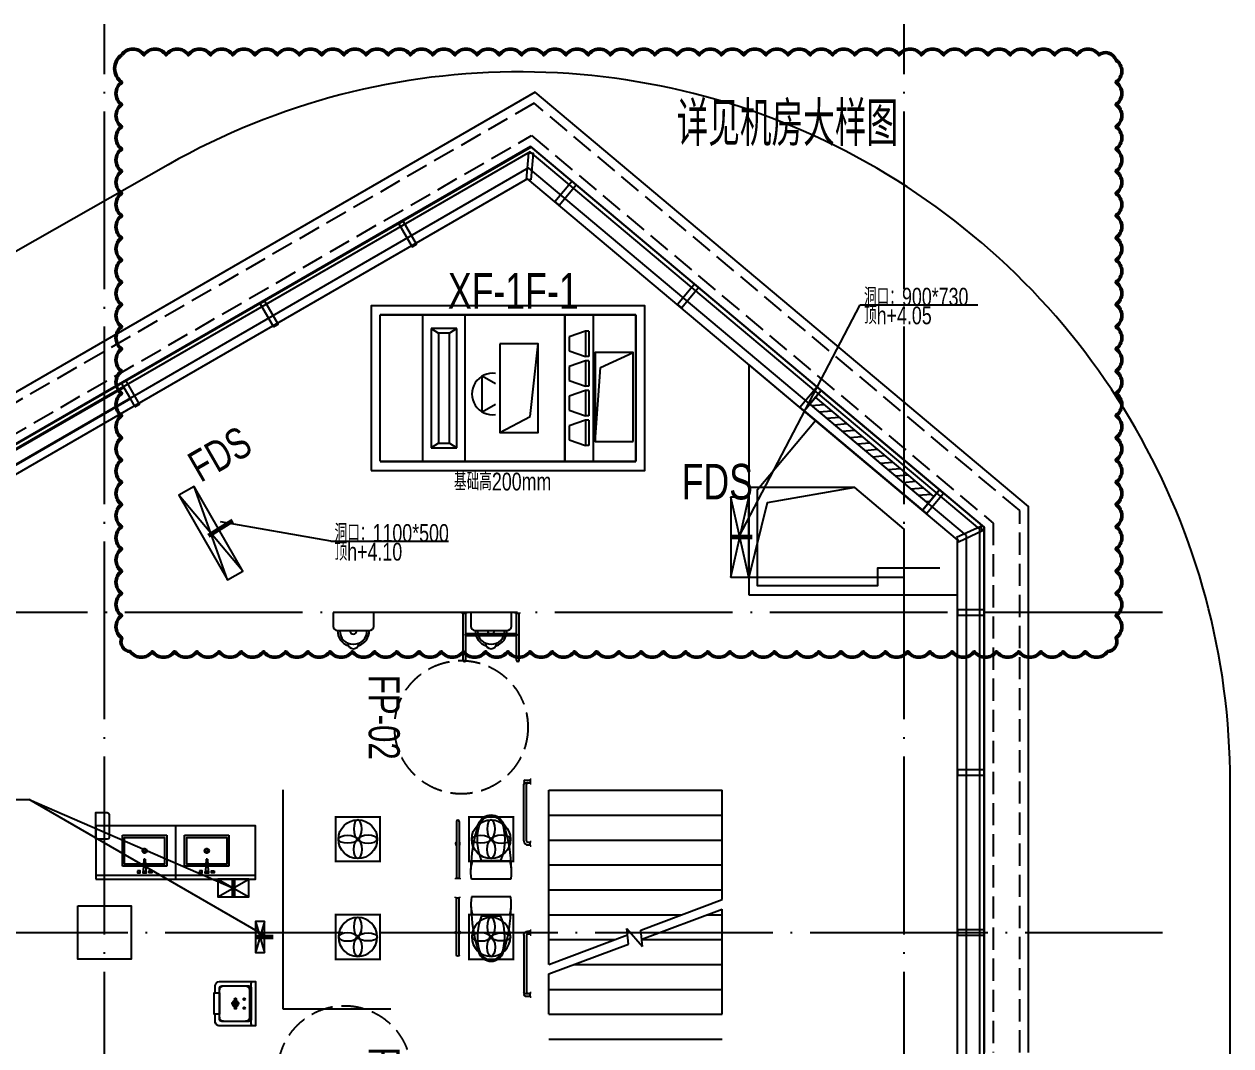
# Model space of a CAD drawing. Extents: x -777745 to 647905, y -207485 to 303235.
# Drawn here: x 47594 to 61176, y 13125 to 24620 of the extents above; entities that cross this region are included whole.
import ezdxf

# ---------------------------------------------------------------- set-up
doc = ezdxf.new("R2010")
doc.units = 0
doc.header["$LTSCALE"] = 1000
doc.linetypes.add('X-104 13#平面$0$DASH', pattern=[0.35, 0.25, -0.1])
doc.linetypes.add('X-104 13#平面$0$DOTE', pattern=[2.4200000000000004, 2, -0.2, 0.02, -0.2])
doc.layers.get('0').update_dxf_attribs({"linetype": 'CONTINUOUS'})
doc.layers.get('Defpoints').update_dxf_attribs({"linetype": 'CONTINUOUS'})
doc.layers.add('00-建筑结构条件', color=4, linetype='CONTINUOUS', plot=False)
for name, color, linetype in [('00-防烟分区', 4, 'CONTINUOUS'), ('13#楼幕墙$1$A-C_幕墙龙骨', 133, 'CONTINUOUS'), ('13#楼幕墙$1$A-C_玻璃幕墙', 140, 'CONTINUOUS'), ('13#楼幕墙$1$A-C_窗', 140, 'CONTINUOUS'), ('ACS_100', 2, 'CONTINUOUS'), ('ACS_空调机组', 2, 'CONTINUOUS'), ('Drawing2$0$ACS_COM', 7, 'CONTINUOUS'), ('Drawing2$0$ACS_PFG_F2', 30, 'CONTINUOUS'), ('DUCT-排风标注', 3, 'CONTINUOUS'), ('DUCT-新风标注', 3, 'CONTINUOUS'), ('X-104 13#平面$0$A-E_电梯', 171, 'CONTINUOUS'), ('X-104 13#平面$0$A-I_卫-洁具', 241, 'CONTINUOUS'), ('X-104 13#平面$0$A-O_散水', 134, 'CONTINUOUS'), ('X-104 13#平面$0$A-SUR_保温', 222, 'CONTINUOUS'), ('X-104 13#平面$0$A-TECH_暖通', 6, 'CONTINUOUS'), ('X-104 13#平面$0$A-TECH_结构', 21, 'CONTINUOUS'), ('X-104 13#平面$0$A_AXIS-轴线', 36, 'X-104 13#平面$0$DOTE'), ('X-104 13#平面$0$M-道路 边线', 151, 'CONTINUOUS')]:
    doc.layers.add(name, color=color, linetype=linetype)
doc.styles.add('HZF', font='ROS', dxfattribs={"width": 0.75, "bigfont": 'JD'})

# ---------------------------------------------------------------- blocks, each defined once
blk = doc.blocks.new('X-104 13#平面$0$轴网')
at = {"layer": 'X-104 13#平面$0$A_AXIS-轴线', "linetype": 'X-104 13#平面$0$DOTE'}
for p, q in [((48500, -7400.98603368341), (48500, 24620.25062679139)), ((57500, -7400.98603368341), (57500, 24620.25062679139)), ((60408.42140219617, 18000), (-2925.01551574981, 18000))]:
    blk.add_line(p, q, dxfattribs=at)
blk = doc.blocks.new('X-104 13#平面$0$A-toilet-F2$0$A-toilet-F3$0$$plan$00000388')
for p, q in [((-202.5, -209.53125), (-202.5, 209.53125)), ((0, -220.78125), (0, 220.78125)), ((-211.7636100000016, 107.6506163835302), (-211.7636100000016, -107.6506388835276))]:
    blk.add_line(p, q)
blk.add_lwpolyline([(-202.4999999999999, -209.5312499999999), (-151.5815775000015, -220.9312574999972), (-102.2263650000007, -226.3893074999992), (-50.17650749999908, -226.3893074999992), (8.526512829121202e-14, -220.7812499999999)])
for centre, radius, start, end in [((-562.4982811024126, -12.18639293920603), 163.5812782416205, 107.2477400730136, 159.5476091936029), ((-70.50223739520334, -1596.893304158019), 1822.905267548176, 91.22236801686525, 107.2477400730136), ((-443.4417002224786, -448.2021481943076), 602.2018211347165, 67.37374387746667, 104.7785650587778), ((-76.17188249999913, -236.25), 463.3354349999999, 97.73994600000086, 105.8219819999994), ((-76.17188249999913, -236.25), 463.3354349999999, 80.5376779999934, 97.73994600000086), ((-595.175017904075, 0), 128.7061108459815, 159.5476091936029, 200.4523908063857), ((-580.3665348804823, -1.124999869261956e-05), 128.7061108459815, 136.8542646013629, 223.1457353986371), ((-555.5449209055997, -23.26485846064998), 162.7261878014058, 104.7785650587778, 136.8542646013629), ((-562.4982811024126, 12.18639293920603), 163.5812782416205, 200.4523908063857, 252.7522599269864), ((-555.5449209055997, 23.26483596065259), 162.7261878014058, 223.1457353986371, 255.2214349412222), ((-443.4417002224786, 448.2021256943101), 602.2018211347165, 255.2214349412222, 292.6262561225334), ((-70.50223739520334, 1596.893304158019), 1822.905267548176, 252.7522599269864, 268.7776319831348)]:
    blk.add_arc(centre, radius, start, end)
blk = doc.blocks.new('X-104 13#平面$0$33')
at = {"rotation": 270}
blk.add_blockref('X-104 13#平面$0$A-toilet-F2$0$A-toilet-F3$0$$plan$00000388', (0, 0), dxfattribs=at)
blk = doc.blocks.new('X-104 13#平面$0$残疾人扶手1')
for p, q in [((-700, -9.99999475479126), (-700.0000001192093, 5.424022674560547e-06)), ((-1.788139343261719e-07, -10), (0, 0)), ((-750.0000001192093, -9.999994456768036), (-750, -1.549720764160156e-06)), ((-750.0000001192093, -9.999994456768036), (-700, -9.99999475479126)), ((-740, -65.00071978569031), (-740.0000000596046, -9.99999463558197)), ((-710.0000001192093, -65.00164842605591), (-710.0000000596046, -9.999994695186615)), ((-54.99999988079071, -50.00000697374344), (-695.0000002384186, -49.99999493360519)), ((-54.99999988079071, -80.00000703334808), (-695.0000002384186, -79.9999949336052)), ((-50, -9.999999940395355), (-50, -1.192092895507812e-07)), ((-1.788139343261719e-07, -10), (-50, -9.999999940395355)), ((-40.00000005960464, -35.00000029802322), (-40, -10.00000005960464)), ((-10.00000005960464, -35.00000041723251), (-10, -10.00000005960464))]:
    blk.add_line(p, q)
for centre, radius, start, end in [((-725, -64.9999949336052), 14.99999998312334, 180, 0), ((-695, -34.99999493360519), 45.00000000000363, 244.4712198360607, 270), ((-695, -34.99999493360519), 15, 180, 270), ((-55, -35.00000023841858), 15, 270, 0), ((-55, -35.00000023841858), 45.00000000000363, 270, 0)]:
    blk.add_arc(centre, radius, start, end)
blk = doc.blocks.new('X-104 13#平面$0$残疾人扶手2')
for p, q in [((-10.00000113248825, -49.99999988079071), (-10.00000011920929, 3.576278686523438e-07)), ((-10.00000011920929, 3.576278686523438e-07), (-5.960464477539062e-08, 0)), ((-650.0016621351242, -9.999985933303833), (-10.00000029802322, -9.999999582767487)), ((-650.0007342100143, -39.99998587369919), (-10.00000101327896, -39.99999994039536)), ((-10.00000113248825, -49.99999988079071), (-8.046627044677734e-06, -49.99999994039536))]:
    blk.add_line(p, q)
for centre, radius, start, end in [((-400.0000005364418, -24.99999982118607, -9.52677845565972e-09), 25, 36.86992769834287, 143.1300702524336), ((-650.0000090003014, -24.99998587369919), 14.99999998312334, 90, 270), ((-400.0000005364418, -24.99999982118607, -9.52677845565972e-09), 25, 216.8698662268071, 323.1301310407838)]:
    blk.add_arc(centre, radius, start, end)
blk = doc.blocks.new('X-104 13#平面$0$jhat')
for p, q in [((-395, -250.0000000000582), (-395, 249.9999999999418)), ((-395, 249.9999999999418), (-44.99999999994179, 249.9999999999418)), ((-44.99999999994179, 249.9999999999418), (-44.99999999994179, 11.73657725605881)), ((-219.9999999999418, 32.25599999987753), (-219.9999999999418, 5.03999999986263)), ((-124.8214514199644, 8.000000000058208), (11.68149024352897, 14.3899337601033)), ((-124.8214514199644, 7.999999999941792), (-124.8214514199644, -8.000000000058208)), ((11.68149024352897, 14.3899337601033), (11.68149024352897, -14.3899337601033)), ((-225.0399999999208, -1.164153218269348e-10), (-253.7679999999236, -1.164153218269348e-10)), ((-219.9999999999418, -5.040000000095461), (-219.9999999999418, -32.76000000012573)), ((-186.7359999999171, -1.164153218269348e-10), (-214.9599999999045, -1.164153218269348e-10)), ((-124.8214514199644, -8.000000000058208), (11.68149024352897, -14.3899337601033)), ((-44.99999999994179, -12.38077738613356), (-44.99999999994179, -250.0000000000582)), ((-44.99999999994179, -250.0000000000582), (-395, -250.0000000000582))]:
    blk.add_line(p, q)
at = {"color": 8}
blk.add_lwpolyline([(-69.99999999994179, -11.06304409715813), (-69.99999999994179, -225.0000000000582), (-370, -225.0000000000582), (-370, 224.9999999999418), (-69.99999999994179, 224.9999999999418), (-69.99999999994179, 10.56628493819153)], dxfattribs=at)
at = {"ltscale": 1000, "const_width": 0.8399999999999999}
blk.add_lwpolyline([(-219.5799999999581, 0.1399999998975545, 0.9999999999999999), (-220.4199999999255, 0.1399999998975545, 0.9999999999999999)], format="xyb", close=True, dxfattribs=at)
for points in [[(7.191454842337407, 81.35012003820157), (30, 81.35012003820157), (30, 51.35012003820157), (7.191454842337407, 51.35012003820157)], [(11.68149024352897, -21.35012003820157), (30, -21.35012003820157), (30, 21.35012003820157), (11.68149024352897, 21.35012003820157)], [(7.191454842337407, -81.35012003820157), (30, -81.35012003820157), (30, -51.35012003820157), (7.191454842337407, -51.35012003820157)]]:
    blk.add_lwpolyline(points, close=True)
blk.add_circle((-219.9999999999418, -1.164153218269348e-10), 25.2)
blk = doc.blocks.new('X-104 13#平面$0$A-toilet-F2$0$A-toilet-F3$0$xb')
for p, q in [((-228.5999999991618, 152.3999999994412), (-228.6000000010245, 9.313225746154785e-10)), ((177.7999999998137, 203.2000000000698), (-177.7999999993481, 203.1999999994878)), ((228.6000000010245, -9.313225746154785e-10), (228.6000000005588, 152.3999999997905)), ((-228.6000000010245, 9.313225746154785e-10), (228.6000000010245, -9.313225746154785e-10))]:
    blk.add_line(p, q)
for centre, radius, start, end in [((-6.349999998696148, 209.549999998766), 171.56755229355, 106.6068803142738, 182.1210963969083), ((-6.349999998696148, 209.549999998766), 146.16755229355, 87.87890362284142, 182.1210963969083), ((9.313225746154785e-10, 342.8999999993248), 63.50000000000001, 1.07073087239469, 178.9292691276053), ((6.350000001490116, 209.549999998766), 146.16755229355, 357.8789036030917, 92.12109637715858), ((6.350000001490116, 209.549999998766), 171.56755229355, 357.8789036030917, 73.39311968572625), ((-177.7999999993481, 152.3999999992084), 50.8, 90, 180), ((1.396983861923218e-09, 203.1999999987893), 38.1, 0, 180), ((177.8000000002794, 152.3999999997905), 50.8, 0, 90)]:
    blk.add_arc(centre, radius, start, end)
blk = doc.blocks.new('X-104 13#平面$0$104-8910 核心筒$0$fraehtj')
for p, q in [((-535.0016601383686, 315.0000140368938), (-9.999998301267624, 315.0000003874302)), ((-535.0007322132587, 285.0000140964985), (-260.0000060498787, 285.0000067282235)), ((-260.0000060498714, -284.9999931128441), (-260.0000060498714, 285.0000067282235)), ((-240.0000060498714, -284.9999936328259), (-240.0000060498642, 285.0000061923529)), ((-240.0000060498642, 285.0000061923492), (-9.999999016523361, 285.0000000298023)), ((-9.99999913573265, 275.000000089407), (-9.99999812245369, 325.0000003278255)), ((-9.99999812245369, 325.0000003278255), (1.937150955200195e-06, 324.9999999701977)), ((-9.99999913573265, 275.000000089407), (-6.049871444702148e-06, 275.0000000298023)), ((-535.0016601383686, -284.9999859631062), (-260.0000060498787, -284.9999931128441)), ((-535.0007322132587, -314.9999859035015), (-9.999999016523361, -314.9999999701977)), ((-240.0000060498642, -284.9999936328222), (-9.999998301267624, -284.9999996125698)), ((-9.99999913573265, -324.999999910593), (-9.99999812245369, -274.9999996721745)), ((-9.99999812245369, -274.9999996721745), (1.937150955200195e-06, -275.0000000298023)), ((-9.99999913573265, -324.999999910593), (-6.049871444702148e-06, -324.9999999701977))]:
    blk.add_line(p, q)
for centre, radius, start, end in [((-535.0000070035458, 300.0000140964985), 14.99999998312334, 90, 270), ((-250.0000060498714, 285.0000067282235), 10.00000000000729, 359.9999969296666, 180), ((-535.0000070035458, -299.9999859035015), 14.99999998312334, 90, 270), ((-250.0000060498714, -284.9999931128405), 10.00000000000729, 180, 3.070333449532706e-06)]:
    blk.add_arc(centre, radius, start, end)
blk = doc.blocks.new('*U3602')
h = blk.add_hatch()
h.set_pattern_fill('ANSI31', color=256, scale=50)
h.set_pattern_definition([(45, (-56212.37598260483, 120006.798685315), (-56.1266007566822, 56.12660075668221), [])])
h.paths.add_polyline_path([(-1739.999999999972, 100), (-7.275957614183426e-12, 100), (-7.275957614183426e-12, 200.0000000000146), (-1739.999999999972, 200.0000000000146)])
for points in [[(-1739.999999999972, 0), (0, 0), (-7.275957614183426e-12, 300.0000000000146), (-1739.99999999998, 300.0000000000146)], [(-1739.999999999972, 100), (-7.275957614183426e-12, 100), (-7.275957614183426e-12, 200.0000000000146), (-1739.999999999972, 200.0000000000146)]]:
    blk.add_lwpolyline(points, close=True)
blk = doc.blocks.new('13#楼幕墙$1$A$C7A413A1D')
blk.add_lwpolyline([(-70, -300.0000000000001), (-10, -300), (-10, 0), (-70, -1.13686837721616e-13)], close=True)
blk = doc.blocks.new('*U3609')
blk.add_lwpolyline([(1740.000000000158, 0), (0, 0), (0, 150), (1740.000000000158, 150)], close=True)
blk = doc.blocks.new('13#楼幕墙')
at = {"layer": '13#楼幕墙$1$A-C_幕墙龙骨'}
for points in [[(53297.84950681883, 22868.08458676741), (53248.04282896478, 22872.47717611123), (53274.39836502771, 23171.31724323546), (53324.20504288177, 23166.92465389163)], [(58089.43454345639, 18842.69277107565), (58110.56545654343, 18797.37738172384), (58382.45779265444, 18924.16286024604), (58361.32687956745, 18969.47824959785)]]:
    blk.add_lwpolyline(points, close=True, dxfattribs=at)
at = {"layer": '13#楼幕墙$1$A-C_玻璃幕墙'}
for p, q in [((58349.99999999989, 12030.00000000001), (58349.99999999994, 18936.58432419877)), ((58099.99999999991, -799.9999999998836), (58099.99999999993, 18820.00740966003)), ((58199.99999999988, 12030.00000000001), (58199.99999999993, 18866.63817547554))]:
    blk.add_line(p, q, dxfattribs=at)
for points in [[(4492.573473841197, 15499.99999999997), (-900.0000000001164, 15499.99999999997), (-900.0000000000563, -1700.000000000029), (22099.99999999999, -1700.000000000014), (22099.99999999999, -1100.000000000015), (58399.99999999991, -1099.999999999884), (58399.99999999987, 18959.89970710658), (53293.20742207248, 23245.00747574434), (37799.9999999998, 14299.99999999997), (37799.99999999986, 10199.99999999997), (12500.00000000015, 10199.99999999997), (4492.573473841061, 15500.00000000006)], [(58349.99999999994, 18936.58432419877), (53287.88754627193, 23184.20101709987), (37849.99999999986, 14271.13248654053)], [(58199.99999999993, 18866.63817547554), (53271.92791887029, 23001.78164116648), (43347.64985747007, 17266.08871423612)], [(58099.99999999993, 18820.00740966003), (53261.28816726919, 22880.16872387755), (38099.99999999986, 14126.79491924312)]]:
    blk.add_lwpolyline(points, dxfattribs=at)
at = {"layer": '13#楼幕墙$1$A-C_幕墙龙骨'}
for p, rotation in [((53814.85706887556, 22807.29034444584), 319.9999999999206), ((51870.85590153737, 22408.55191745995), 29.95337307442212), ((55193.73706648975, 21650.27264701015), 319.9999999999206), ((50311.2782769828, 21509.82079360342), 29.95337307442212), ((48751.70065242823, 20611.08966974689), 29.95337307442212), ((56572.61706410394, 20493.25494957437), 319.9999999999206), ((57951.49706171807, 19336.2372521386), 319.9999999999206), ((58099.99999999991, 18039.99999999998), 90), ((58099.99999999991, 16239.99999999999), 90), ((58099.99999999991, 14439.99999999998), 90)]:
    blk.add_blockref('13#楼幕墙$1$A$C7A413A1D', p, dxfattribs=dict(at, rotation=rotation))
at = {"layer": '13#楼幕墙$1$A-C_玻璃幕墙', "rotation": 29.95337307636578}
blk.add_blockref('*U3609', (47283.56393320127, 19534.22107583939), dxfattribs=at)
at = {"layer": '13#楼幕墙$1$A-C_窗', "rotation": 140.0000000000023}
blk.add_blockref('*U3602', (56564.95661967275, 20499.68282567124), dxfattribs=at)
blk = doc.blocks.new('X-104 13#平面$0$hgfd')
at = {"color": 8}
for p, q in [((-38.49999971458601, 228.000000048185), (38.50000028541399, 227.9999999518077)), ((3.335953806526959e-07, 266.5000000000036), (2.372253220528364e-07, 189.5000000000036))]:
    blk.add_line(p, q, dxfattribs=at)
for points in [[(250, -3.504792402964085e-07), (-249.9999999999927, 3.504792402964085e-07), (-249.9999994917889, 406.0000003504792, -0.4142135623732199), (-199.9999994292011, 456.0000002878987), (-119.9999994292084, 456.0000001877597), (-119.9999994166865, 466.000000187767), (120.0000005833208, 465.9999998122548), (120.0000005708062, 455.9999998122548), (200.000000570777, 455.9999997121158, -0.414213562372991), (250.0000005081893, 405.9999996495353)], [(175.000000062566, 49.99999974339516), (-174.9999999374049, 50.00000025659756, -0.4142135623730927), (-199.9999999061183, 75.00000028789145), (-199.9999995230974, 381.0000002878987, -0.414213562373095), (-174.9999994917962, 406.0000002565976), (175.0000005082111, 405.9999997434024, -0.4142135623731322), (200.0000004769245, 380.9999997121085), (200.0000000938744, 74.99999971210127, -0.4142135623730573)], [(250, -3.504792402964085e-07), (-249.9999999999927, 3.504792402964085e-07), (-249.9999999686988, 25.00000035048652, -0.4142135623730971), (-224.9999999373977, 50.00000031918535), (225.0000000625878, 49.99999968082193, -0.4142135623730932), (250.0000000313012, 24.99999964952804)]]:
    blk.add_lwpolyline(points, format="xyb", close=True)
blk.add_lwpolyline([(120.0000005708062, 455.9999998122548), (200.000000570777, 455.9999997121158, -0.414213562373095), (250.0000005081893, 405.9999996495353), (250, -3.504792402964085e-07), (-249.9999999999927, 3.504792402964085e-07), (-249.9999994917889, 406.0000003504792, -0.4142135623730929), (-199.9999994292011, 456.0000002878987), (-119.9999994292084, 456.0000001877597)], format="xyb")
blk.add_lwpolyline([(120.0000005082184, 405.9999998122476), (-119.9999994917889, 406.0000001877524), (-119.9999994166865, 466.000000187767), (120.0000005833208, 465.9999998122548)], close=True)
blk.add_lwpolyline([(150.0000000876389, 69.99999977469633), (-149.9999999123756, 70.00000022531094, -0.4142135623730976), (-199.9999998497879, 120.0000002878915), (-199.9999995543913, 356.0000002878842, -0.414213562373095), (-149.9999994918035, 406.0000002253037), (150.0000005081965, 405.9999997746963, -0.414213562373095), (200.0000004456087, 355.9999997121085), (200.0000001502194, 119.9999997121231, -0.4142135623731096)], format="xyb", close=True, dxfattribs=at)
for centre, radius in [((-49.99999971457146, 228.0000000625914), 10), ((-49.99999983975431, 128.0000000625841), 10), ((2.854139893315732e-07, 228.0000000000036), 35), ((50.00000028542127, 227.9999999374159), 10), ((50.00000016025297, 127.9999999374159), 10)]:
    blk.add_circle(centre, radius)
blk.add_circle((2.854139893315732e-07, 228.0000000000036), 25, dxfattribs=at)
blk = doc.blocks.new('*U3560')
blk.add_lwpolyline([(200.000000000211, 0), (200.000000000211, 900.0000000002182), (0, 900.0000000002182), (0, 0), (200.000000000211, 0), (0, 900.0000000002182), (0, 0), (200.000000000211, 900.0000000002182)])
blk = doc.blocks.new('*U3559')
blk.add_lwpolyline([(200.0000000002051, 0), (200.0000000002051, 1100.000000000238), (0, 1100.000000000238), (0, 0), (200.0000000002051, 0), (0, 1100.000000000238), (0, 0), (200.0000000002051, 1100.000000000238)])
blk = doc.blocks.new('*U3561')
blk.add_lwpolyline([(200.000000000211, 0), (200.000000000211, 350.0000000002182), (0, 350.0000000002182), (0, 0), (200.000000000211, 0), (0, 350.0000000002182), (0, 0), (200.000000000211, 350.0000000002182)])
blk = doc.blocks.new('*U3562')
blk.add_lwpolyline([(100.000000000211, 0), (100.000000000211, 350.0000000002181), (0, 350.0000000002181), (0, 0), (100.000000000211, 0), (0, 350.0000000002181), (0, 0), (100.000000000211, 350.0000000002181)])
blk = doc.blocks.new('X-104 13#平面$0$A$C0BB3323F')
at = {"layer": 'Defpoints'}
blk.add_lwpolyline([(59299.9999999702, 600), (59299.9999999702, 20660), (54205.0000000298, 24935), (38699.9999999702, 16000), (38700, 11900), (13400, 11900), (5392.573474109173, 17199.99999976158), (-2.980232238769531e-08, 17200), (0, 0), (23000.0000000596, 0), (22999.9999999702, 600)], close=True, dxfattribs=at)
at = {"layer": 'X-104 13#平面$0$M-道路 边线', "ltscale": 0.5}
for p, q in [((50116.69136181474, 24738.70666670799), (40723.78485888243, 19401.14289689064)), ((62076.40062996745, -2539.241099596024), (62069.14974811673, 17786.12611961365))]:
    blk.add_line(p, q, dxfattribs=at)
blk.add_arc((54069.15025717521, 17783.27219570389), 7999.999999996647, 0.02043972484749186, 119.6076109071211, dxfattribs=at)
blk = doc.blocks.new('X-104 13#平面')
blk.add_lwpolyline([(48200.00000000003, 14700.00000000009), (48800.00000000003, 14700.00000000009), (48800.00000000003, 14100.00000000009), (48200.00000000003, 14100.00000000009)], close=True)
at = {"layer": 'X-104 13#平面$0$A-E_电梯'}
for p, q in [((53500.00000000653, 14041.52473777706), (53500.00000000653, 15999.99999999967)), ((53500.00000000653, 15999.99999999967), (55450.00000000653, 15999.99999999967)), ((55450.00000000653, 14769.83790522202), (55450.00000000653, 15999.99999999967)), ((53500.00000000653, 15719.99999999967), (55450.00000000653, 15719.99999999967)), ((53500.00000000653, 15439.99999999967), (55450.00000000653, 15439.99999999967)), ((53500.00000000653, 15159.99999999967), (55450.00000000653, 15159.99999999967)), ((53500.00000000653, 14879.99999999967), (55450.00000000653, 14879.99999999967)), ((54535.52043507416, 14428.28533676067), (55450.00000000653, 14769.83790522203)), ((53500.00000000653, 14599.99999999967), (54995.27265195465, 14599.99999999969)), ((54545.40778405054, 14325.23094322276), (55450.00000000653, 14663.09064683763)), ((55281.07986120755, 14599.99999999972), (55450.00000000653, 14599.99999999969)), ((55450.00000000653, 13479.99999999967), (55450.00000000653, 14663.09064683755)), ((54395.78463749068, 14269.34760589246), (54378.74363815181, 14446.96345178608)), ((54378.74363815181, 14446.96345178608), (54553.35721129865, 14242.37522468054)), ((54553.35721129865, 14242.37522468054), (54535.52043507416, 14428.28533676067)), ((53500.00000000653, 14041.52473777706), (54385.89728851429, 14372.40199943037)), ((53500.00000000653, 14319.99999999967), (54245.59514452271, 14319.99999999969)), ((53500.00000000653, 13934.77747939271), (54395.78463749068, 14269.34760589246)), ((54549.74737700637, 14319.99999999971), (55450.00000000653, 14319.99999999969)), ((53781.72484634344, 14039.99999999966), (55450.00000000653, 14039.99999999969)), ((53500.00000000653, 13479.99999999967), (53500.00000000653, 13934.77747939269)), ((53500.00000000653, 13759.99999999969), (55450.00000000653, 13759.99999999969)), ((53500.00000000653, 13479.99999999969), (55450.00000000653, 13479.99999999969)), ((53500.00000000653, 13199.99999999969), (55450.00000000653, 13199.99999999969))]:
    blk.add_line(p, q, dxfattribs=at)
at = {"layer": 'X-104 13#平面$0$A-I_卫-洁具', "ltscale": 0.1}
blk.add_line((49300.00000000696, 14999.9999999994), (49300.00000000673, 15599.99999999988), dxfattribs=at)
blk.add_lwpolyline([(48400.00000000652, 15449.9999999998), (48400.00000000652, 15749.9999999998), (48530.00000000652, 15749.9999999998, -0.414213562373095), (48550.00000000652, 15729.9999999998), (48550.00000000652, 15469.9999999998, -0.414213562373095), (48530.00000000652, 15449.9999999998)], format="xyb", close=True, dxfattribs=at)
for points in [[(48400.00000000652, 14999.9999999998), (50200.00000000644, 14999.99999999975), (50200.00000000661, 15599.99999999986), (48400.00000000652, 15599.9999999998)], [(48400.00000000685, 14999.99999999957), (50200.00000000708, 14999.99999999922), (50200.00000000708, 15039.99999999922), (48400.00000000685, 15039.99999999957)]]:
    blk.add_lwpolyline(points, close=True, dxfattribs=at)
at = {"layer": 'X-104 13#平面$0$A-I_卫-洁具', "linetype": 'X-104 13#平面$0$DASH'}
for centre in [(52514.05931684322, 16709.77719068032), (51200.00000000597, 12826.5709121621)]:
    blk.add_circle(centre, 750, dxfattribs=at)
at = {"layer": 'X-104 13#平面$0$A-O_散水'}
blk.add_lwpolyline([(58899.99999999994, 13050), (58899.99999999994, 19193.16128273754), (53346.40618007796, 23853.07206218898), (37299.99999999994, 14588.94646279656), (37299.99999999994, 10700), (23299.99999999996, 10700), (23299.99999999996, 10200), (37799.99999999994, 10200), (37799.99999999994, 14300), (53293.20742207248, 23245.00747574434), (58399.99999999994, 18960), (58399.99999999994, 13049.99999999999)], dxfattribs=at)
at = {"layer": 'X-104 13#平面$0$A-O_散水', "linetype": 'X-104 13#平面$0$DASH'}
blk.add_lwpolyline([(58799.99999999994, 13050.00000000001), (58799.99999999994, 19146.52902619002), (53335.76642847686, 23731.45914490005), (37399.99999999995, 14531.15717023725), (37399.99999999994, 10600), (23299.99999999996, 10600), (23299.99999999996, 10300), (37699.99999999994, 10300), (37699.99999999994, 14357.78929255931), (53303.84717367357, 23366.62039303327), (58499.99999999994, 19006.63225654751), (58499.99999999994, 13049.99999999999)], dxfattribs=at)
at = {"layer": 'X-104 13#平面$0$A-SUR_保温'}
blk.add_lwpolyline([(57900.00000000652, 18499.99999999968), (57200.00000000658, 18499.99999999968), (57200.00000000646, 18299.99999999974), (55850.00000000628, 18299.99999999971), (55850.00000000648, 19383.15765506932), (56502.34789209677, 20160.59559908917), (56425.74344778487, 20224.87436005783)], dxfattribs=at)
at = {"layer": 'X-104 13#平面$0$A-TECH_结构'}
for points in [[(58349.99999999994, -1050), (58349.99999999994, 18936.58432419877), (53287.88754627193, 23184.20101709987), (37849.99999999986, 14271.13248654053), (37849.99999999994, 10150), (12484.95170804356, 10149.99999999993), (4477.525181884393, 15450.00000000007), (-850.0000000000618, 15450), (-850.0000000000618, -1649.999999999995), (22049.99999999996, -1650), (22049.99999999995, -1049.999999999996)], [(55750.00000000648, 18399.99999999971), (57499.99982430336, 18399.99999796695), (57499.99999999996, 18939.92383068532), (56942.14079937832, 19407.99999999983), (55749.999821869, 19407.99999999983)]]:
    blk.add_lwpolyline(points, close=True, dxfattribs=at)
blk.add_lwpolyline([(56942.14079937832, 19407.99999999983), (55958.61581549974, 19234.0681277765), (55750.00000000648, 18399.99999999971)], dxfattribs=at)
at = {"layer": 'X-104 13#平面$0$A_AXIS-轴线', "linetype": 'X-104 13#平面$0$DOTE'}
blk.add_line((39500, 14400.00000000007), (60408.42140219617, 14400.00000000009), dxfattribs=at)
for name, p in [('X-104 13#平面$0$A$C0BB3323F', (-900.0000000000563, -1700.000000000029)), ('X-104 13#平面$0$轴网', (0, 0))]:
    blk.add_blockref(name, p)
at = {"layer": 'X-104 13#平面$0$A-I_卫-洁具', "ltscale": 0.1}
for name, p, rotation in [('X-104 13#平面$0$A-toilet-F2$0$A-toilet-F3$0$xb', (51300.00000000658, 17999.99999999973), 180), ('X-104 13#平面$0$104-8910 核心筒$0$fraehtj', (52850.00000000652, 17999.99999999975), 90), ('X-104 13#平面$0$A-toilet-F2$0$A-toilet-F3$0$xb', (52850.00000000652, 17999.99999999975), 180), ('X-104 13#平面$0$残疾人扶手1', (53300.00000012367, 15374.999999872), 270), ('X-104 13#平面$0$残疾人扶手2', (52499.49999997961, 14999.99999993195), 270), ('X-104 13#平面$0$jhat', (48950.00000000656, 15099.99999999994), 270), ('X-104 13#平面$0$jhat', (49650.00000000656, 15100), 270), ('X-104 13#平面$0$33', (52850.00000000652, 14799.99999999939), 180), ('X-104 13#平面$0$hgfd', (50199.99999962832, 13599.99999999978), 89.9999999936968)]:
    blk.add_blockref(name, p, dxfattribs=dict(at, rotation=rotation))
at = {"layer": 'X-104 13#平面$0$A-I_卫-洁具', "ltscale": 0.1, "xscale": -1}
blk.add_blockref('X-104 13#平面$0$33', (52850.00000000652, 14999.99999999997), dxfattribs=at)
at = {"layer": 'X-104 13#平面$0$A-I_卫-洁具', "ltscale": 0.1, "xscale": -1, "rotation": 270}
for name, p in [('X-104 13#平面$0$残疾人扶手2', (52499.49999997961, 14800.0000000674)), ('X-104 13#平面$0$残疾人扶手1', (53300.00000012367, 14425.00000012735))]:
    blk.add_blockref(name, p, dxfattribs=at)
at = {"layer": 'X-104 13#平面$0$A-TECH_暖通'}
for name, p, rotation in [('*U3559', (49884.15932981172, 18366.94728528139), 29.99999999999955), ('*U3561', (49775.00000000619, 14999.99999999955), 270), ('*U3562', (50300.00000000663, 14524.9999999992), 180)]:
    blk.add_blockref(name, p, dxfattribs=dict(at, rotation=rotation))
blk.add_blockref('*U3560', (55550.00000000641, 18399.99999999971), dxfattribs=at)
at = {"layer": 'X-104 13#平面$0$A-TECH_结构'}
blk.add_blockref('13#楼幕墙', (0, 0), dxfattribs=at)
blk = doc.blocks.new('xf-100')
at = {"layer": 'ACS_100'}
for p, q in [((1920, 1649.999999999971), (1920, -2.91038304567337e-11)), ((2400, 1650), (2400, 0))]:
    blk.add_line(p, q, dxfattribs=at)
blk.add_lwpolyline([(0, 1650), (0, 0)], dxfattribs=at)
at = {"layer": 'ACS_空调机组', "color": 2}
for p, q in [((480, 0), (480, 1650)), ((480, 0), (480, 1650)), ((800, 0), (800, 1650))]:
    blk.add_line(p, q, dxfattribs=at)
at = {"layer": 'ACS_空调机组', "color": 8}
for p, q in [((2099.394952893257, 1444.957688778639), (2015.204194009304, 1494.845371752977)), ((2304.795805990696, 1494.845371752977), (2015.204194009304, 1494.845371752977)), ((2015.204194009304, 1494.845371752977), (2015.204194009304, 155.1546282470226)), ((2220.605047106743, 1444.957688778639), (2304.795805990696, 1494.845371752977)), ((2304.795805990696, 155.1546282470226), (2304.795805990696, 1494.845371752977)), ((460, 1425), (398.6718666241504, 594.2095872797072)), ((530, 1186.933446603449), (530, 1471.432224630727)), ((530, 1471.432224630727), (568, 1471.432224630727)), ((568, 1186.933446603449), (568, 1471.432224630727)), ((750, 1408.298825737264), (568, 1471.432224630727)), ((750, 1250.066845496942), (750, 1408.298825737264)), ((2220.605047106743, 1444.957688778639), (2099.394952893257, 1444.957688778639)), ((2099.394952893257, 1444.957688778639), (2099.394952893257, 205.0423112213612)), ((2220.605047106743, 205.0423112213612), (2220.605047106743, 1444.957688778639)), ((568, 1186.933446603449), (750, 1250.066845496942)), ((1530, 1325), (1188.806200454012, 1145.928331754636)), ((530, 1186.933446603449), (568, 1186.933446603449)), ((530, 1137.365221192886), (568, 1137.365221192886)), ((530, 852.8664431089419), (530, 1137.365221192886)), ((750, 1074.231822242786), (568, 1137.365221192886)), ((568, 852.8664431089419), (568, 1137.365221192886)), ((1188.806200454012, 1145.928331754636), (1100, 325)), ((1580, 1007.52119282409), (1729.254327023402, 1093.693218722939)), ((1729.254327023402, 1093.693218722939), (1729.254327023402, 689.2549163848162)), ((750, 915.9998420590418), (750, 1074.231822242786)), ((530, 852.8664431089419), (568, 852.8664431089419)), ((568, 852.8664431089419), (750, 915.9998420590418)), ((530, 518.799439671071), (530, 803.2982176983496)), ((530, 803.2982176983496), (568, 803.2982176983496)), ((568, 518.799439671071), (568, 803.2982176983496)), ((750, 740.1648188048857), (568, 803.2982176983496)), ((750, 581.9328385645349), (750, 740.1648188048857)), ((1580, 775.4269422582292), (1729.254327023402, 689.2549163848162)), ((398.6718666241504, 594.2095872797072), (30, 425)), ((568, 518.799439671071), (750, 581.9328385645349)), ((530, 518.799439671071), (568, 518.799439671071)), ((530, 469.2312142604787), (568, 469.2312142604787)), ((530, 184.7324361765641), (530, 469.2312142604787)), ((750, 406.0978153103788), (568, 469.2312142604787)), ((568, 184.7324361765641), (568, 469.2312142604787)), ((750, 247.865835126664), (750, 406.0978153103788)), ((530, 184.7324361765641), (568, 184.7324361765641)), ((568, 184.7324361765641), (750, 247.865835126664)), ((2015.204194009304, 155.1546282470226), (2099.394952893257, 205.0423112213612)), ((2015.204194009304, 155.1546282470226), (2304.795805990696, 155.1546282470226)), ((2099.394952893257, 205.0423112213612), (2220.605047106743, 205.0423112213612)), ((2304.795805990696, 155.1546282470226), (2220.605047106743, 205.0423112213612))]:
    blk.add_line(p, q, dxfattribs=at)
at = {"layer": 'ACS_空调机组', "color": 2, "const_width": 25}
for points in [[(0, 0), (0, 1650)], [(0, 1650), (2880, 1650)], [(800, 0), (800, 1650)], [(2880, 0), (2880, 1650)], [(2880, 0), (0, 0)]]:
    blk.add_lwpolyline(points, dxfattribs=at)
at = {"layer": 'ACS_空调机组', "color": 8}
for points in [[(30, 1425), (30, 425), (460, 425), (460, 1425)], [(1530, 325), (1530, 1325), (1100, 1325), (1100, 325)]]:
    blk.add_lwpolyline(points, close=True, dxfattribs=at)
blk.add_arc((1612.503045642748, 891.4740675240755), 233.5025627219118, 261.9985702916294, 98.00142970837052, dxfattribs=at)
blk = doc.blocks.new('Drawing2$0$卫生间排气扇')
at = {"layer": 'Drawing2$0$ACS_COM'}
h = blk.add_hatch(color=1, dxfattribs=at)
edge = h.paths.add_edge_path()
edge.add_arc((0, 0), 11.65797689935079, 0, 360)
at = {"layer": 'Drawing2$0$ACS_COM', "const_width": 22.22222222222222}
blk.add_lwpolyline([(-250.4444444179535, 250.9893350601196), (250.4444444179535, 250.9893350601196), (250.4444444179535, -249.8995537757874), (-250.4444444179535, -249.8995537757874)], close=True, dxfattribs=at)
at = {"layer": 'Drawing2$0$ACS_COM', "color": 1}
for radius in [218.1582263723571, 11.65797689935079]:
    blk.add_circle((0, 0), radius, dxfattribs=at)
at = {"layer": 'Drawing2$0$ACS_COM', "color": 1, "extrusion": (0, 0, -1)}
for centre, major_axis in [((0.01637351512908936, 114.9080049395561), (2.528815175705495e-14, -103.2501247365031)), ((-114.9080587625504, -0.1368282437324524), (103.2501247365031, 1.896611381779121e-14))]:
    blk.add_ellipse(centre, major_axis=major_axis, ratio=0.438117102393132, start_param=-3.141592653589793, end_param=3.141592653589793, dxfattribs=at)
at = {"layer": 'Drawing2$0$ACS_COM', "color": 1}
for centre, major_axis in [((114.9080477952957, -0.1532017588615417), (-103.2501247365031, 1.896611381779121e-14)), ((0, -114.9081016182899), (1.264407587852748e-14, 103.2501247365031))]:
    blk.add_ellipse(centre, major_axis=major_axis, ratio=0.438117102393132, start_param=-3.141592653589793, end_param=3.141592653589793, dxfattribs=at)
blk = doc.blocks.new('WC')
at = {"layer": 'DUCT-排风标注'}
for p, q in [((-2795.180905113899, 4854.965244656967), (-2795.180905113899, 2389.974207817882)), ((-2795.180905113899, 2389.974207817882), (-1580.144634413504, 2389.974207817882))]:
    blk.add_line(p, q, dxfattribs=at)
at = {"layer": 'Drawing2$0$ACS_PFG_F2', "rotation": 270}
for p in [(-1949.999999999971, 4299.999999999985), (-449.9999999999709, 4299.999999999985)]:
    blk.add_blockref('Drawing2$0$卫生间排气扇', p, dxfattribs=at)
at = {"layer": 'Drawing2$0$ACS_PFG_F2', "xscale": -1, "rotation": 270}
for p in [(-1949.999999999971, 3199.999999999534), (-449.9999999999709, 3199.999999999534)]:
    blk.add_blockref('Drawing2$0$卫生间排气扇', p, dxfattribs=at)
at = {"style": 'HZF', "width": 0.75}
for p in [(-1827.694351502963, 6149.837240022287, -19624.99999999999), (-1827.694351502963, 1959.983991929985, -19624.99999999999)]:
    blk.add_text('FP-02', height=350, rotation=270, dxfattribs=at).set_placement(p)

msp = doc.modelspace()

# ---------------------------------------------------------------- linework, layer by layer
for points in [[(-900.0000000000618, -1700), (21800, -2200), (21799.99999999994, -1600), (58399.99999999994, -1100), (58399.99999999994, 18960), (53304.99999999994, 23235), (37799.99999999994, 14300), (37799.99999999994, 10200), (12500, 10200), (4300.000000000171, 15500), (-900.0000000000628, 15500), (-900.0000000000628, -1700)], [(55750.00000000684, 18199.99999999969), (58099.99999999994, 18199.99999999969), (58099.99999999994, 18820.10323035748), (55750.00000000682, 20791.88929512108), (55750.00000000632, 18199.99999999969)]]:
    msp.add_lwpolyline(points)
at = {"layer": '00-建筑结构条件'}
for p, q in [((55640.00000781976, 18849.99996093355, 2715), (57004.94735306548, 21461.95692414162)), ((57004.94735306548, 21461.95692414162), (58328.96449455072, 21461.9569241416)), ((51045.77736748476, 18803.23542560544, -2715), (49805.13185492856, 19021.58438501111)), ((51045.77736748476, 18803.23542560544, -2715), (52369.79450896999, 18803.23542560542, -2715)), ((46327.41131697025, 15897.08381300747), (47651.42845845548, 15897.08381300746)), ((50324.87518172665, 14349.99999999926), (47651.42845845548, 15897.08381300746)), ((47651.42845845548, 15897.08381300746), (49950.00000000661, 14899.99999999933))]:
    msp.add_line(p, q, dxfattribs=at)
msp.add_lwpolyline([(51500, 19599.99999999959), (54580, 19599.99999999959), (54580, 21449.99999999959), (51500, 21449.99999999959)], close=True, dxfattribs=at)
at = {"layer": '00-建筑结构条件', "const_width": 50}
for points, elevation in [([(49941.75587152292, 19034.25938496015), (49668.43251495789, 18863.19368825316)], 2550), ([(55537.864151638, 18849.99996093355), (55790.458519632, 18849.99996093356)], 2715)]:
    msp.add_lwpolyline(points, dxfattribs=dict(at, elevation=elevation))
for points in [[(49950.00000000651, 14999.99999999952), (49950.00000000669, 14799.99999999914)], [(50400.00000000663, 14349.99999999924), (50200.0000000067, 14349.99999999924)]]:
    msp.add_lwpolyline(points, dxfattribs=at)
at = {"layer": '00-防烟分区', "lineweight": 50}
msp.add_lwpolyline([(48692.77167085931, 24274.70641606045, -0.52056705), (48942.77167085931, 24274.70641606045, -0.52056705), (49192.77167085931, 24274.70641606045, -0.52056705), (49442.77167085931, 24274.70641606045, -0.52056705), (49692.77167085931, 24274.70641606045, -0.52056705), (49942.77167085931, 24274.70641606045, -0.52056705), (50192.77167085931, 24274.70641606045, -0.52056705), (50442.77167085931, 24274.70641606045, -0.52056705), (50692.77167085931, 24274.70641606045, -0.52056705), (50942.77167085931, 24274.70641606045, -0.52056705), (51192.77167085931, 24274.70641606045, -0.52056705), (51442.77167085931, 24274.70641606045, -0.52056705), (51692.77167085931, 24274.70641606045, -0.52056705), (51942.77167085931, 24274.70641606045, -0.52056705), (52192.77167085931, 24274.70641606045, -0.52056705), (52442.77167085931, 24274.70641606045, -0.52056705), (52692.77167085931, 24274.70641606045, -0.52056705), (52942.77167085931, 24274.70641606045, -0.52056705), (53192.77167085931, 24274.70641606045, -0.52056705), (53442.77167085931, 24274.70641606045, -0.52056705), (53692.77167085931, 24274.70641606045, -0.52056705), (53942.77167085931, 24274.70641606045, -0.52056705), (54192.77167085931, 24274.70641606045, -0.52056705), (54442.77167085931, 24274.70641606045, -0.52056705), (54692.77167085931, 24274.70641606045, -0.52056705), (54942.77167085931, 24274.70641606045, -0.52056705), (55192.77167085931, 24274.70641606045, -0.52056705), (55442.77167085931, 24274.70641606045, -0.52056705), (55692.77167085931, 24274.70641606045, -0.52056705), (55942.77167085931, 24274.70641606045, -0.52056705), (56192.77167085931, 24274.70641606045, -0.52056705), (56442.77167085931, 24274.70641606045, -0.52056705), (56692.77167085931, 24274.70641606045, -0.52056705), (56942.77167085931, 24274.70641606045, -0.52056705), (57192.77167085931, 24274.70641606045, -0.52056705), (57442.77167085931, 24274.70641606045, -0.52056705), (57692.77167085931, 24274.70641606045, -0.52056705), (57942.77167085931, 24274.70641606045, -0.52056705), (58192.77167085931, 24274.70641606045, -0.52056705), (58442.77167085931, 24274.70641606045, -0.52056705), (58692.77167085931, 24274.70641606045, -0.52056705), (58942.77167085931, 24274.70641606045, -0.52056705), (59192.77167085931, 24274.70641606045, -0.52056705), (59442.77167085931, 24274.70641606045, -0.52056705), (59692.77167085931, 24274.70641606045, -0.52056705), (59883.96664346429, 24215.90138866543, -0.52056705), (59883.96664346429, 23965.90138866543, -0.52056705), (59883.96664346429, 23715.90138866543, -0.52056705), (59883.96664346429, 23465.90138866543, -0.52056705), (59883.96664346429, 23215.90138866543, -0.52056705), (59883.96664346429, 22965.90138866543, -0.52056705), (59883.96664346429, 22715.90138866543, -0.52056705), (59883.96664346429, 22465.90138866543, -0.52056705), (59883.96664346429, 22215.90138866543, -0.52056705), (59883.96664346429, 21965.90138866543, -0.52056705), (59883.96664346429, 21715.90138866543, -0.52056705), (59883.96664346429, 21465.90138866543, -0.52056705), (59883.96664346429, 21215.90138866543, -0.52056705), (59883.96664346429, 20965.90138866543, -0.52056705), (59883.96664346429, 20715.90138866543, -0.52056705), (59883.96664346429, 20465.90138866543, -0.52056705), (59883.96664346429, 20215.90138866543, -0.52056705), (59883.96664346429, 19965.90138866543, -0.52056705), (59883.96664346429, 19715.90138866543, -0.52056705), (59883.96664346429, 19465.90138866543, -0.52056705), (59883.96664346429, 19215.90138866543, -0.52056705), (59883.96664346429, 18965.90138866543, -0.52056705), (59883.96664346429, 18715.90138866543, -0.52056705), (59883.96664346429, 18465.90138866543, -0.52056705), (59883.96664346429, 18215.90138866543, -0.52056705), (59883.96664346429, 17965.90138866543, -0.52056705), (59883.96664346429, 17715.90138866543, -0.52056705), (59788.48576355423, 17561.38226857549, -0.52056705), (59538.48576355423, 17561.38226857549, -0.52056705), (59288.48576355423, 17561.38226857549, -0.52056705), (59038.48576355423, 17561.38226857549, -0.52056705), (58788.48576355423, 17561.38226857549, -0.52056705), (58538.48576355423, 17561.38226857549, -0.52056705), (58288.48576355423, 17561.38226857549, -0.52056705), (58038.48576355423, 17561.38226857549, -0.52056705), (57788.48576355423, 17561.38226857549, -0.52056705), (57538.48576355423, 17561.38226857549, -0.52056705), (57288.48576355423, 17561.38226857549, -0.52056705), (57038.48576355423, 17561.38226857549, -0.52056705), (56788.48576355423, 17561.38226857549, -0.52056705), (56538.48576355423, 17561.38226857549, -0.52056705), (56288.48576355423, 17561.38226857549, -0.52056705), (56038.48576355423, 17561.38226857549, -0.52056705), (55788.48576355423, 17561.38226857549, -0.52056705), (55538.48576355423, 17561.38226857549, -0.52056705), (55288.48576355423, 17561.38226857549, -0.52056705), (55038.48576355423, 17561.38226857549, -0.52056705), (54788.48576355423, 17561.38226857549, -0.52056705), (54538.48576355423, 17561.38226857549, -0.52056705), (54288.48576355423, 17561.38226857549, -0.52056705), (54038.48576355423, 17561.38226857549, -0.52056705), (53788.48576355423, 17561.38226857549, -0.52056705), (53538.48576355423, 17561.38226857549, -0.52056705), (53288.48576355423, 17561.38226857549, -0.52056705), (53038.48576355423, 17561.38226857549, -0.52056705), (52788.48576355423, 17561.38226857549, -0.52056705), (52538.48576355423, 17561.38226857549, -0.52056705), (52288.48576355423, 17561.38226857549, -0.52056705), (52038.48576355423, 17561.38226857549, -0.52056705), (51788.48576355423, 17561.38226857549, -0.52056705), (51538.48576355423, 17561.38226857549, -0.52056705), (51288.48576355423, 17561.38226857549, -0.52056705), (51038.48576355423, 17561.38226857549, -0.52056705), (50788.48576355423, 17561.38226857549, -0.52056705), (50538.48576355423, 17561.38226857549, -0.52056705), (50288.48576355423, 17561.38226857549, -0.52056705), (50038.48576355423, 17561.38226857549, -0.52056705), (49788.48576355423, 17561.38226857549, -0.52056705), (49538.48576355423, 17561.38226857549, -0.52056705), (49288.48576355423, 17561.38226857549, -0.52056705), (49038.48576355423, 17561.38226857549, -0.52056705), (48788.48576355423, 17561.38226857549, -0.52056705), (48692.77167085931, 17715.66817588056, -0.52056705), (48692.77167085931, 17965.66817588056, -0.52056705), (48692.77167085931, 18215.66817588056, -0.52056705), (48692.77167085931, 18465.66817588056, -0.52056705), (48692.77167085931, 18715.66817588056, -0.52056705), (48692.77167085931, 18965.66817588056, -0.52056705), (48692.77167085931, 19215.66817588056, -0.52056705), (48692.77167085931, 19465.66817588056, -0.52056705), (48692.77167085931, 19715.66817588056, -0.52056705), (48692.77167085931, 19965.66817588056, -0.52056705), (48692.77167085931, 20215.66817588056, -0.52056705), (48692.77167085931, 20465.66817588056, -0.52056705), (48692.77167085931, 20715.66817588056, -0.52056705), (48692.77167085931, 20965.66817588056, -0.52056705), (48692.77167085931, 21215.66817588056, -0.52056705), (48692.77167085931, 21465.66817588056, -0.52056705), (48692.77167085931, 21715.66817588056, -0.52056705), (48692.77167085931, 21965.66817588056, -0.52056705), (48692.77167085931, 22215.66817588056, -0.52056705), (48692.77167085931, 22465.66817588056, -0.52056705), (48692.77167085931, 22715.66817588056, -0.52056705), (48692.77167085931, 22965.66817588056, -0.52056705), (48692.77167085931, 23215.66817588056, -0.52056705), (48692.77167085931, 23465.66817588056, -0.52056705), (48692.77167085931, 23715.66817588056, -0.52056705), (48692.77167085931, 23965.66817588056, -0.52056705)], format="xyb", close=True, dxfattribs=at)

# ---------------------------------------------------------------- block references
msp.add_blockref('WC', (53300.00000000652, 11149.9999999997))
at = {"layer": '00-防烟分区'}
msp.add_blockref('X-104 13#平面', (0, 0), dxfattribs=at)
at = {"layer": '00-防烟分区', "rotation": 180}
msp.add_blockref('xf-100', (54480, 21349.99999999959), dxfattribs=at)

# ---------------------------------------------------------------- texts
at = {"layer": '00-建筑结构条件', "style": 'HZF', "width": 0.75}
for s, p in [('洞口：900*730', (57047.38559523178, 21453.84714923869, 2715)), ('顶h+4.05', (57047.38559523178, 21243.66723619169, 2715)), ('基础高200mm', (52431.70134355873, 19373.63451316487)), ('洞口：1100*500', (51088.21560965106, 18795.12565070251)), ('顶h+4.10', (51088.21560965106, 18584.94573765551))]:
    msp.add_text(s, height=200, dxfattribs=at).set_placement(p)
at = {"layer": 'DUCT-新风标注', "style": 'HZF', "width": 0.75}
for s, height, p in [('详见机房大样图', 500, (54937.73196322471, 23248.57358068204)), ('XF-1F-1', 400, (52363.96819471288, 21420.24957969069, 2715)), ('FDS', 400, (54994.7756700535, 19272.72755221154, -5430))]:
    msp.add_text(s, height=height, dxfattribs=at).set_placement(p)
msp.add_text('FDS', height=350, rotation=29.95337307595314, dxfattribs=at).set_placement((49579.55308093037, 19457.59930316487))

doc.saveas('drawing.dxf')
